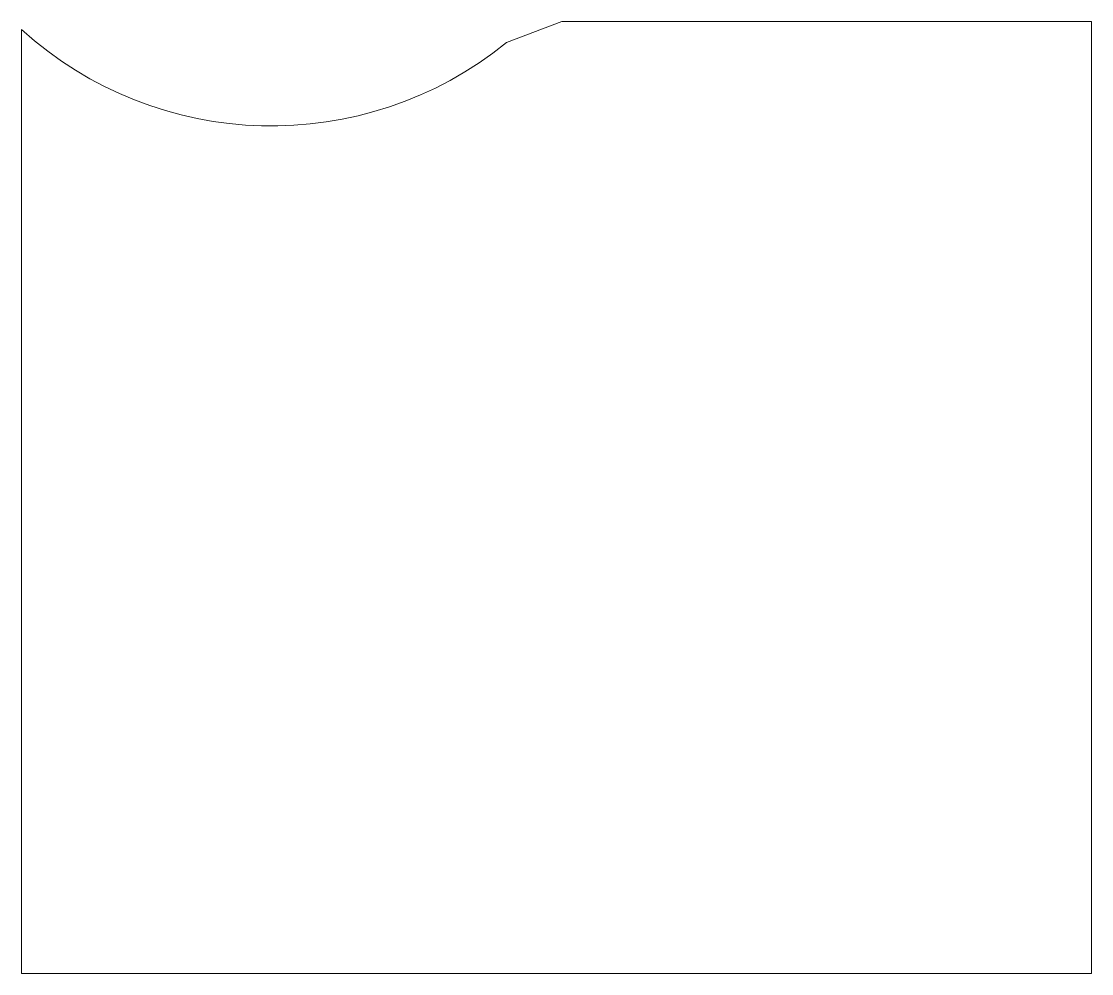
# Model space of a CAD drawing. Header units: millimetres. Extents: x -126 to 49, y -45 to 111.
import ezdxf

# ---------------------------------------------------------------- set-up
doc = ezdxf.new("R2010")
doc.units = ezdxf.units.MM
doc.linetypes.add('K5LT32768', pattern=[0])

msp = doc.modelspace()

# ---------------------------------------------------------------- linework, layer by layer
at = {"color": 7, "linetype": 'K5LT32768', "lineweight": 15}
for p, q in [((-46.92, 107.69), (-37.82, 111.15)), ((49, 111.15), (-37.82, 111.15)), ((49, -45), (49, 111.15)), ((-126.42, 109.83), (-126.42, -45)), ((49, -45), (-126.42, -45))]:
    msp.add_line(p, q, dxfattribs=at)
msp.add_arc((-85.42, 155), 61, 227.7682, 309.1431, dxfattribs=at)

doc.saveas('drawing.dxf')
